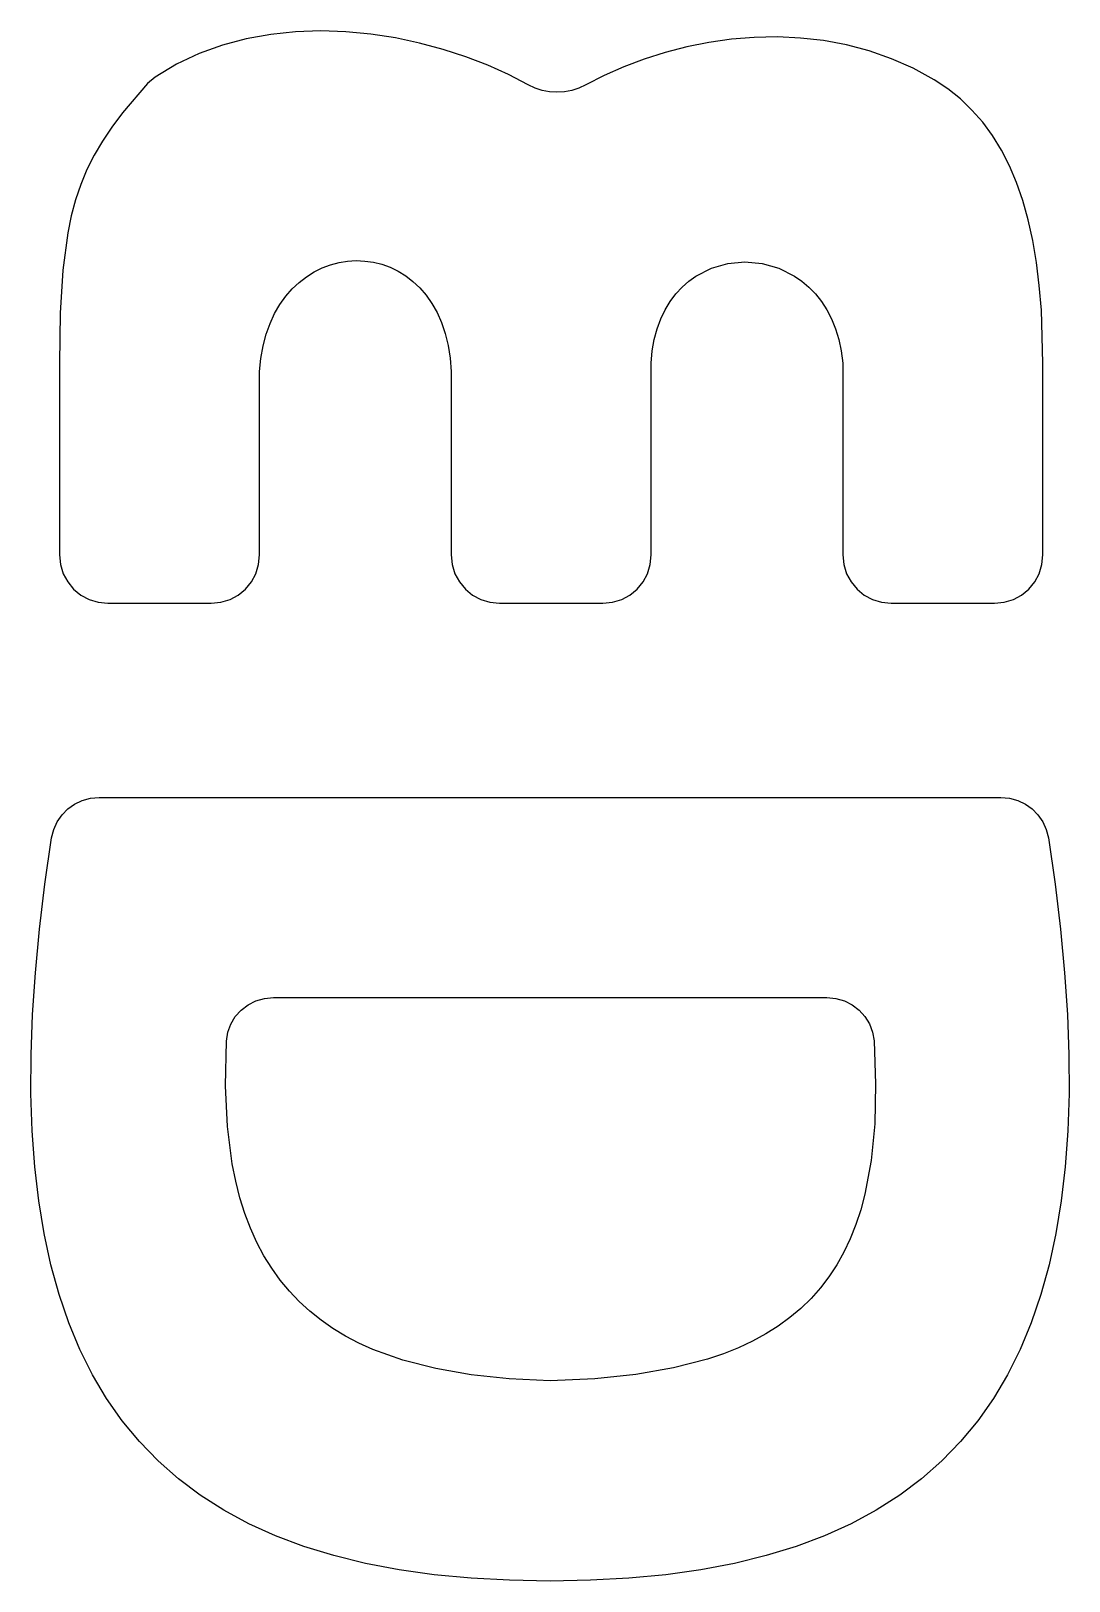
# Model space of a CAD drawing. Extents: x 44 to 226, y 0 to 271.
import ezdxf

# ---------------------------------------------------------------- set-up
doc = ezdxf.new("R2010")
doc.units = 0

msp = doc.modelspace()

# ---------------------------------------------------------------- linework, layer by layer
at = {"layer": 'Layer 1'}
for p, q in [((95.120646, 270.933105), (90.743734, 270.78733)), ((99.5032, 270.792375), (95.120646, 270.933105)), ((77.927323, 268.449178), (73.853453, 266.975584)), ((82.119025, 269.563547), (77.927323, 268.449178)), ((86.400511, 270.336871), (82.119025, 269.563547)), ((90.743734, 270.78733), (86.400511, 270.336871)), ((103.863347, 270.383321), (99.5032, 270.792375)), ((108.173041, 269.724123), (103.863347, 270.383321)), ((112.404232, 268.832961), (108.173041, 269.724123)), ((116.528875, 267.728016), (112.404232, 268.832961)), ((162.995006, 268.950502), (159.11847, 268.179324)), ((166.941886, 269.502613), (162.995006, 268.950502)), ((170.939625, 269.822125), (166.941886, 269.502613)), ((174.968735, 269.895509), (170.939625, 269.822125)), ((179.009729, 269.709232), (174.968735, 269.895509)), ((183.04312, 269.249766), (179.009729, 269.709232)), ((187.049422, 268.503578), (183.04312, 269.249766)), ((191.009148, 267.457138), (187.049422, 268.503578)), ((73.853453, 266.975584), (69.925463, 265.124585)), ((120.518921, 266.427467), (116.528875, 267.728016)), ((124.346322, 264.949494), (120.518921, 266.427467)), ((151.65438, 266.033889), (148.105799, 264.686693)), ((155.331766, 267.202609), (151.65438, 266.033889)), ((159.11847, 268.179324), (155.331766, 267.202609)), ((194.902811, 266.096916), (191.009148, 267.457138)), ((198.710924, 264.40938), (194.902811, 266.096916)), ((66.1714, 262.878), (64.8416, 261.732)), ((69.925463, 265.124585), (66.1714, 262.878)), ((127.983031, 263.312279), (124.346322, 264.949494)), ((131.401, 261.534), (127.983031, 263.312279)), ((144.70551, 263.174553), (141.473, 261.511)), ((148.105799, 264.686693), (144.70551, 263.174553)), ((202.414, 262.381), (198.710924, 264.40938)), ((64.8416, 261.732), (60.444878, 256.619127)), ((132.599256, 260.963346), (131.401, 261.534)), ((133.848734, 260.554891), (132.599256, 260.963346)), ((135.132502, 260.308646), (133.848734, 260.554891)), ((136.433625, 260.224625), (135.132502, 260.308646)), ((137.73517, 260.302838), (136.433625, 260.224625)), ((139.020203, 260.543297), (137.73517, 260.302838)), ((140.271791, 260.946014), (139.020203, 260.543297)), ((141.473, 261.511), (140.271791, 260.946014)), ((204.769174, 260.815759), (202.414, 262.381)), ((206.961795, 259.064615), (204.769174, 260.815759)), ((208.993327, 257.123754), (206.961795, 259.064615)), ((60.444878, 256.619127), (58.589948, 254.145973)), ((210.865234, 254.989359), (208.993327, 257.123754)), ((212.578979, 252.657615), (210.865234, 254.989359)), ((58.589948, 254.145973), (56.94787, 251.689453)), ((214.136025, 250.124705), (212.578979, 252.657615)), ((56.94787, 251.689453), (55.506565, 249.2204)), ((215.537836, 247.386814), (214.136025, 250.124705)), ((54.253956, 246.709646), (53.177964, 244.128027)), ((55.506565, 249.2204), (54.253956, 246.709646)), ((216.785875, 244.440125), (215.537836, 247.386814)), ((53.177964, 244.128027), (52.266512, 241.446375)), ((217.881605, 241.280823), (216.785875, 244.440125)), ((52.266512, 241.446375), (51.507523, 238.635524)), ((218.82649, 237.905092), (217.881605, 241.280823)), ((51.507523, 238.635524), (50.888917, 235.666307)), ((219.621993, 234.309115), (218.82649, 237.905092)), ((50.888917, 235.666307), (50.024548, 229.136109)), ((220.269578, 230.489078), (219.621993, 234.309115)), ((96.853845, 230.064802), (98.331526, 230.457006)), ((98.331526, 230.457006), (99.829707, 230.698351)), ((99.829707, 230.698351), (101.33755, 230.7885)), ((101.33755, 230.7885), (102.844216, 230.727114)), ((102.844216, 230.727114), (104.338868, 230.513854)), ((104.338868, 230.513854), (105.810666, 230.148382)), ((166.317172, 230.281477), (169.2965, 230.5575)), ((169.2965, 230.5575), (172.287546, 230.281477)), ((220.770708, 226.441164), (220.269578, 230.489078)), ((50.024548, 229.136109), (49.576783, 221.622451)), ((91.364885, 226.99417), (92.652184, 227.986424)), ((92.652184, 227.986424), (94.003336, 228.829173)), ((94.003336, 228.829173), (95.407502, 229.522078)), ((95.407502, 229.522078), (96.853845, 230.064802)), ((105.810666, 230.148382), (107.248773, 229.630359)), ((107.248773, 229.630359), (108.64235, 228.959448)), ((108.64235, 228.959448), (109.98056, 228.135311)), ((109.98056, 228.135311), (111.252563, 227.157607)), ((159.477544, 227.176213), (160.733435, 228.073289)), ((160.733435, 228.073289), (163.434504, 229.453406)), ((163.434504, 229.453406), (166.317172, 230.281477)), ((172.287546, 230.281477), (175.205371, 229.453406)), ((175.205371, 229.453406), (177.965034, 228.073289)), ((177.965034, 228.073289), (179.25901, 227.176213)), ((89.0252, 224.562502), (90.152278, 225.85275)), ((90.152278, 225.85275), (91.364885, 226.99417)), ((111.252563, 227.157607), (112.447522, 226.026)), ((112.447522, 226.026), (113.554598, 224.740151)), ((156.215858, 223.656914), (157.208138, 224.968025)), ((157.208138, 224.968025), (158.298906, 226.141125)), ((158.298906, 226.141125), (159.477544, 227.176213)), ((179.25901, 227.176213), (180.481594, 226.141125)), ((180.481594, 226.141125), (181.622166, 224.968025)), ((181.622166, 224.968025), (182.670111, 223.656914)), ((221.126846, 222.161557), (220.770708, 226.441164)), ((87.070987, 221.536874), (87.994491, 223.123764)), ((87.994491, 223.123764), (89.0252, 224.562502)), ((113.554598, 224.740151), (114.562953, 223.299721)), ((114.562953, 223.299721), (115.461749, 221.704372)), ((154.56923, 220.620656), (155.332683, 222.207791)), ((155.332683, 222.207791), (156.215858, 223.656914)), ((182.670111, 223.656914), (183.614809, 222.207791)), ((183.614809, 222.207791), (184.445645, 220.620656)), ((49.576783, 221.622451), (49.449, 212.892)), ((85.588951, 217.919995), (86.265528, 219.802172)), ((86.265528, 219.802172), (87.070987, 221.536874)), ((115.461749, 221.704372), (116.240147, 219.953766)), ((116.240147, 219.953766), (116.88731, 218.047564)), ((153.936118, 218.89551), (154.56923, 220.620656)), ((184.445645, 220.620656), (185.151999, 218.89551)), ((221.41, 212.892), (221.126846, 222.161557)), ((85.052095, 215.890682), (85.588951, 217.919995)), ((116.88731, 218.047564), (117.392398, 215.985428)), ((153.103386, 215.031182), (153.443964, 217.032352)), ((153.443964, 217.032352), (153.936118, 218.89551)), ((185.151999, 218.89551), (185.723254, 217.032352)), ((185.723254, 217.032352), (186.148794, 215.031182)), ((84.665799, 213.714571), (85.052095, 215.890682)), ((117.392398, 215.985428), (117.744574, 213.767019)), ((152.925, 212.892), (153.103386, 215.031182)), ((186.148794, 215.031182), (186.418, 212.892)), ((49.449, 212.892), (49.449, 179.361)), ((84.4409, 211.392), (84.665799, 213.714571)), ((84.4409, 179.368), (84.4409, 211.392)), ((117.744574, 213.767019), (117.933, 211.392)), ((117.933, 211.392), (117.933, 179.368)), ((152.925, 179.362), (152.925, 212.892)), ((186.418, 212.892), (186.418, 179.368)), ((221.41, 179.368), (221.41, 212.892)), ((49.449, 179.361), (49.621002, 177.655004)), ((84.268886, 177.661703), (84.4409, 179.368)), ((117.933, 179.368), (118.105027, 177.661703)), ((152.753016, 177.655961), (152.925, 179.362)), ((186.418, 179.368), (186.589984, 177.661703)), ((221.237973, 177.661703), (221.41, 179.368)), ((221.41, 179.368), (221.41, 179.368)), ((49.621002, 177.655004), (50.114316, 176.066594)), ((83.775541, 176.0725), (84.268886, 177.661703)), ((118.105027, 177.661703), (118.598406, 176.0725)), ((152.25975, 176.067437), (152.753016, 177.655961)), ((186.589984, 177.661703), (187.08325, 176.0725)), ((220.744594, 176.0725), (221.237973, 177.661703)), ((50.114316, 176.066594), (50.894903, 174.629637)), ((50.894903, 174.629637), (51.928725, 173.378)), ((81.96105, 173.3815), (82.994913, 174.634422)), ((82.994913, 174.634422), (83.775541, 176.0725)), ((118.598406, 176.0725), (119.379082, 174.634422)), ((119.379082, 174.634422), (120.413, 173.3815)), ((150.4455, 173.3785), (151.479234, 174.63032)), ((151.479234, 174.63032), (152.25975, 176.067437)), ((187.08325, 176.0725), (187.863766, 174.634422)), ((187.863766, 174.634422), (188.8975, 173.3815)), ((218.93, 173.3815), (219.963918, 174.634422)), ((219.963918, 174.634422), (220.744594, 176.0725)), ((51.928725, 173.378), (53.181744, 172.345551)), ((53.181744, 172.345551), (54.619922, 171.566156)), ((54.619922, 171.566156), (56.20922, 171.073684)), ((56.20922, 171.073684), (57.9156, 170.902)), ((57.9156, 170.902), (75.9742, 170.902)), ((75.9742, 170.902), (77.680527, 171.073984)), ((77.680527, 171.073984), (79.269809, 171.56725)), ((79.269809, 171.56725), (80.708, 172.347766)), ((80.708, 172.347766), (81.96105, 173.3815)), ((120.413, 173.3815), (121.666105, 172.347766)), ((121.666105, 172.347766), (123.104344, 171.56725)), ((123.104344, 171.56725), (124.69366, 171.073984)), ((124.69366, 171.073984), (126.4, 170.902)), ((126.4, 170.902), (144.459, 170.902)), ((144.459, 170.902), (146.165297, 171.073727)), ((146.165297, 171.073727), (147.7545, 171.566312)), ((147.7545, 171.566312), (149.192578, 172.345867)), ((149.192578, 172.345867), (150.4455, 173.3785)), ((188.8975, 173.3815), (190.150422, 172.347766)), ((190.150422, 172.347766), (191.5885, 171.56725)), ((191.5885, 171.56725), (193.177703, 171.073984)), ((193.177703, 171.073984), (194.884, 170.902)), ((194.884, 170.902), (212.943, 170.902)), ((212.943, 170.902), (214.64934, 171.073984)), ((214.64934, 171.073984), (216.238656, 171.56725)), ((216.238656, 171.56725), (217.676895, 172.347766)), ((217.676895, 172.347766), (218.93, 173.3815)), ((50.9144, 134.964375), (52.100413, 135.807842)), ((52.100413, 135.807842), (53.422931, 136.438016)), ((53.422931, 136.438016), (54.854734, 136.832525)), ((54.854734, 136.832525), (56.3686, 136.969)), ((56.3686, 136.969), (214.061, 136.969)), ((214.061, 136.969), (215.574791, 136.832525)), ((215.574791, 136.832525), (217.006516, 136.438016)), ((217.006516, 136.438016), (218.328951, 135.807842)), ((218.328951, 135.807842), (219.514875, 134.964375)), ((49.060769, 132.727047), (49.892112, 133.929986)), ((49.892112, 133.929986), (50.9144, 134.964375)), ((219.514875, 134.964375), (220.537064, 133.929986)), ((220.537064, 133.929986), (221.368297, 132.727047)), ((48.0798, 129.905), (48.447591, 131.377928)), ((48.447591, 131.377928), (49.060769, 132.727047)), ((221.368297, 132.727047), (221.98135, 131.377928)), ((221.98135, 131.377928), (222.349, 129.905)), ((46.912639, 121.777176), (48.0798, 129.905)), ((222.349, 129.905), (223.516206, 121.777176)), ((45.967669, 113.920291), (46.912639, 121.777176)), ((223.516206, 121.777176), (224.461217, 113.920291)), ((45.247768, 106.333496), (45.967669, 113.920291)), ((224.461217, 113.920291), (225.181155, 106.333496)), ((44.755816, 99.015946), (45.247768, 106.333496)), ((225.181155, 106.333496), (225.673143, 99.015946)), ((81.20885, 99.782338), (82.416989, 100.702553)), ((82.416989, 100.702553), (83.7856, 101.392823)), ((83.7856, 101.392823), (85.282123, 101.826517)), ((85.282123, 101.826517), (86.874, 101.977)), ((86.874, 101.977), (183.605, 101.977)), ((183.605, 101.977), (185.189367, 101.828064)), ((185.189367, 101.828064), (186.67975, 101.398653)), ((186.67975, 101.398653), (188.04432, 100.714866)), ((188.04432, 100.714866), (189.25125, 99.8028)), ((44.49469, 91.966794), (44.755816, 99.015946)), ((79.404225, 97.358608), (80.193742, 98.658812)), ((80.193742, 98.658812), (81.20885, 99.782338)), ((189.25125, 99.8028), (190.268711, 98.688553)), ((190.268711, 98.688553), (191.064875, 97.398222)), ((225.673143, 99.015946), (225.9343, 91.966794)), ((78.6322, 94.3347), (78.872858, 95.90836)), ((78.872858, 95.90836), (79.404225, 97.358608)), ((191.064875, 97.398222), (191.607914, 95.957905)), ((191.607914, 95.957905), (191.866, 94.3937)), ((78.467369, 86.570746), (78.6322, 94.3347)), ((191.866, 94.3937), (192.154392, 86.851789)), ((44.467269, 85.185193), (44.49469, 91.966794)), ((225.9343, 91.966794), (225.961751, 85.185193)), ((192.154392, 86.851789), (191.993121, 79.884515)), ((44.676431, 78.670297), (44.467269, 85.185193)), ((78.810508, 79.440079), (78.467369, 86.570746)), ((225.961751, 85.185193), (225.752615, 78.670297)), ((45.125056, 72.421257), (44.676431, 78.670297)), ((79.658517, 72.922852), (78.810508, 79.440079)), ((191.993121, 79.884515), (191.369141, 73.47815)), ((225.752615, 78.670297), (225.304016, 72.421257)), ((191.369141, 73.47815), (190.269406, 67.618967)), ((45.816022, 66.437229), (45.125056, 72.421257)), ((80.270879, 69.888076), (79.658517, 72.922852)), ((225.304016, 72.421257), (224.613074, 66.437229)), ((81.008295, 66.999219), (80.270879, 69.888076)), ((46.752207, 60.717365), (45.816022, 66.437229)), ((81.870379, 64.253798), (81.008295, 66.999219)), ((190.269406, 67.618967), (189.537054, 64.890279)), ((224.613074, 66.437229), (223.676911, 60.717365)), ((82.856742, 61.649333), (81.870379, 64.253798)), ((189.537054, 64.890279), (188.680871, 62.293237)), ((47.93649, 55.260817), (46.752207, 60.717365)), ((83.966997, 59.183344), (82.856742, 61.649333)), ((187.699226, 59.826128), (186.590488, 57.487233)), ((188.680871, 62.293237), (187.699226, 59.826128)), ((223.676911, 60.717365), (222.49265, 55.260817)), ((85.200757, 56.853349), (83.966997, 59.183344)), ((186.590488, 57.487233), (185.353028, 55.274838)), ((49.37175, 50.066741), (47.93649, 55.260817)), ((86.557633, 54.656868), (85.200757, 56.853349)), ((88.037239, 52.59142), (86.557633, 54.656868)), ((185.353028, 55.274838), (183.985213, 53.187226)), ((222.49265, 55.260817), (221.057412, 50.066741)), ((89.639186, 50.654524), (88.037239, 52.59142)), ((183.985213, 53.187226), (182.485414, 51.222681)), ((51.060865, 45.134288), (49.37175, 50.066741)), ((91.363088, 48.8437), (89.639186, 50.654524)), ((93.208555, 47.156466), (91.363088, 48.8437)), ((180.852, 49.379487), (179.08334, 47.655929)), ((182.485414, 51.222681), (180.852, 49.379487)), ((221.057412, 50.066741), (219.368319, 45.134288)), ((95.175202, 45.590342), (93.208555, 47.156466)), ((179.08334, 47.655929), (177.177802, 46.05029)), ((53.006713, 40.462612), (51.060865, 45.134288)), ((97.26264, 44.142847), (95.175202, 45.590342)), ((99.470482, 42.811501), (97.26264, 44.142847)), ((175.133757, 44.560855), (172.949574, 43.185906)), ((177.177802, 46.05029), (175.133757, 44.560855)), ((219.368319, 45.134288), (217.422492, 40.462612)), ((101.79834, 41.593822), (99.470482, 42.811501)), ((104.245827, 40.487329), (101.79834, 41.593822)), ((168.15427, 40.772607), (165.539888, 39.730824)), ((170.623622, 41.923729), (168.15427, 40.772607)), ((172.949574, 43.185906), (170.623622, 41.923729)), ((55.212174, 36.050866), (53.006713, 40.462612)), ((109.498136, 38.597981), (104.245827, 40.487329)), ((115.224308, 37.123611), (109.498136, 38.597981)), ((162.778844, 38.796664), (156.81025, 37.24435)), ((165.539888, 39.730824), (162.778844, 38.796664)), ((217.422492, 40.462612), (215.217053, 36.050866)), ((57.680125, 31.898204), (55.212174, 36.050866)), ((121.421244, 36.044371), (115.224308, 37.123611)), ((128.085841, 35.340416), (121.421244, 36.044371)), ((135.215, 34.9919), (128.085841, 35.340416)), ((143.041374, 35.355696), (135.215, 34.9919)), ((150.235441, 36.101937), (143.041374, 35.355696)), ((156.81025, 37.24435), (150.235441, 36.101937)), ((215.217053, 36.050866), (212.749125, 31.898204)), ((135.215, 34.9919), (135.215, 34.9919)), ((60.413446, 28.003778), (57.680125, 31.898204)), ((212.749125, 31.898204), (210.015828, 28.003778)), ((63.415014, 24.366743), (60.413446, 28.003778)), ((210.015828, 28.003778), (207.014285, 24.366743)), ((66.687709, 20.986251), (63.415014, 24.366743)), ((207.014285, 24.366743), (203.741618, 20.986251)), ((70.234409, 17.861455), (66.687709, 20.986251)), ((203.741618, 20.986251), (200.194947, 17.861455)), ((74.057993, 14.991508), (70.234409, 17.861455)), ((200.194947, 17.861455), (196.371396, 14.991508)), ((78.161339, 12.375565), (74.057993, 14.991508)), ((196.371396, 14.991508), (192.268085, 12.375565)), ((82.547325, 10.012778), (78.161339, 12.375565)), ((192.268085, 12.375565), (187.882136, 10.012778)), ((87.218831, 7.9023), (82.547325, 10.012778)), ((187.882136, 10.012778), (183.210672, 7.9023)), ((92.178735, 6.043286), (87.218831, 7.9023)), ((97.429915, 4.434886), (92.178735, 6.043286)), ((178.250814, 6.043286), (172.999683, 4.434886)), ((183.210672, 7.9023), (178.250814, 6.043286)), ((102.97525, 3.076257), (97.429915, 4.434886)), ((108.817619, 1.966549), (102.97525, 3.076257)), ((167.454402, 3.076257), (161.612092, 1.966549)), ((172.999683, 4.434886), (167.454402, 3.076257)), ((114.959899, 1.104917), (108.817619, 1.966549)), ((121.404971, 0.490514), (114.959899, 1.104917)), ((128.155712, 0.122493), (121.404971, 0.490514)), ((135.215, 0.000008), (128.155712, 0.122493)), ((142.274207, 0.122493), (135.215, 0.000008)), ((135.215, 0.000008), (135.215, 0.000008)), ((149.024873, 0.490514), (142.274207, 0.122493)), ((155.469875, 1.104917), (149.024873, 0.490514)), ((161.612092, 1.966549), (155.469875, 1.104917))]:
    msp.add_line(p, q, dxfattribs=at)

doc.saveas('drawing.dxf')
